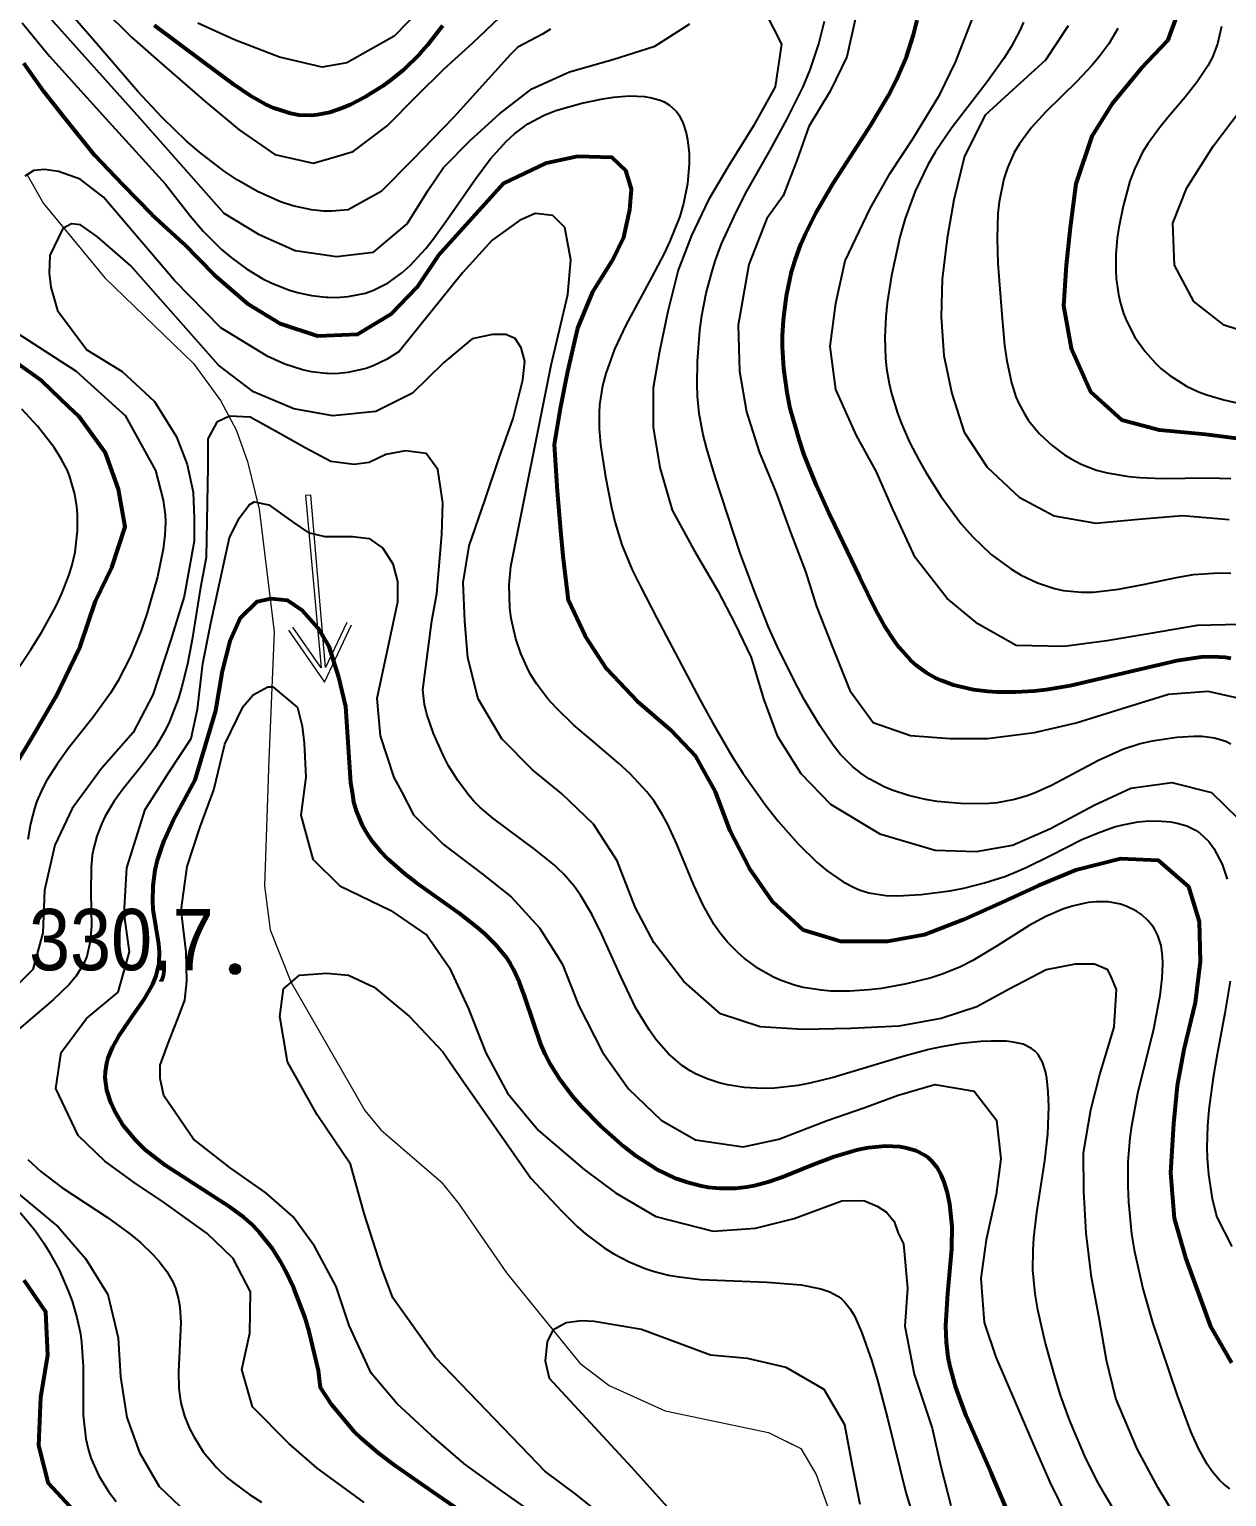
# Model space of a CAD drawing. Header units: metres. Extents: x 545098 to 555652, y 1854398 to 1862642.
# Drawn here: x 552225.2 to 552557.2, y 1858511.4 to 1858918.3 of the extents above; entities that cross this region are included whole.
import ezdxf
from ezdxf.enums import TextEntityAlignment as Align

# ---------------------------------------------------------------- set-up
doc = ezdxf.new("R2010")
doc.units = ezdxf.units.M
doc.header["$LTSCALE"] = 6.8
for name, color, linetype, lineweight in [('1', 7, 'Continuous', 25), ('2', 7, 'Continuous', 53), ('34', 7, 'Continuous', 13), ('35', 7, 'Continuous', 13), ('5', 7, 'Continuous', 13), ('51', 7, 'Continuous', 13)]:
    doc.layers.add(name, color=color, linetype=linetype, lineweight=lineweight)

msp = doc.modelspace()

# ---------------------------------------------------------------- hatches: boundary and pattern name
at = {"layer": '5'}
msp.add_hatch(color=256, dxfattribs=at).paths.add_polyline_path([(552283.72, 1858657.73, 1), (552280.72, 1858657.73, 1)])

# ---------------------------------------------------------------- linework, layer by layer
at = {"layer": '1'}
for points in [[(552226.94, 1858925.87), (552255.82, 1858893.67), (552279.07, 1858867.31), (552288.7, 1858861.51), (552298.93, 1858856.96), (552310.31, 1858855.36), (552320.59, 1858856.52), (552329.94, 1858864.33), (552335.77, 1858873.75), (552340.05, 1858879.98), (552347.5, 1858887.56), (552355.52, 1858894.88), (552364.55, 1858901.8), (552374.94, 1858906.52), (552386.98, 1858909.94), (552398.67, 1858913.63), (552408.32, 1858919.87)], [(552369.67, 1858918.32), (552367.51, 1858916.93), (552360.66, 1858913.37), (552358.6, 1858911.3), (552342.93, 1858893.97), (552331.38, 1858882), (552322.72, 1858873.33), (552313.56, 1858868.27), (552309.06, 1858867.9), (552307.53, 1858867.91), (552306.79, 1858867.92), (552303.41, 1858868.23), (552298.21, 1858869.33), (552294.86, 1858870.44), (552288.41, 1858873.34), (552282.77, 1858876.58), (552279.17, 1858878.98), (552272.32, 1858884.26), (552268.7, 1858887.4), (552262.2, 1858893.67), (552261.8, 1858894.06), (552255.24, 1858901.09), (552242.69, 1858915.71), (552233.27, 1858926.62)], [(552245.29, 1858924.29), (552253.61, 1858916.08), (552262.54, 1858908.15), (552273.97, 1858898.27), (552279.44, 1858893.67), (552283.32, 1858890.4), (552293.29, 1858883.57), (552303.9, 1858881.22), (552307.53, 1858882.26), (552315.01, 1858884.41), (552324.44, 1858891.59), (552332.56, 1858899.79), (552340.22, 1858907.4), (552348.15, 1858914.61), (552359.21, 1858925.11)], [(552333.93, 1858924.22), (552326.3, 1858916.41), (552313.24, 1858908.99), (552306.4, 1858907.83), (552294.56, 1858910.56), (552282.05, 1858915.36), (552271.91, 1858920.02)], [(552429.2, 1858923.05), (552433.74, 1858914.19), (552431.97, 1858902.37), (552426, 1858891.53), (552419.18, 1858880.59), (552413.48, 1858871.07), (552408.79, 1858861.15), (552405.13, 1858851.56), (552402.25, 1858840.03), (552399.96, 1858829), (552398.19, 1858818.9), (552398.13, 1858808.03), (552400.06, 1858796.77), (552403.45, 1858784.94), (552409.42, 1858773.96), (552416.08, 1858762.64), (552420.88, 1858753.34), (552425.35, 1858744.11), (552428.81, 1858732.61), (552432.53, 1858722.43), (552439.09, 1858711.95), (552447.34, 1858703.41), (552461.03, 1858695.2), (552476.42, 1858690.65), (552487.85, 1858690.34), (552497.85, 1858692.11), (552508.34, 1858696.73), (552520.45, 1858703.17), (552530.62, 1858707.86), (552542.02, 1858709.48), (552553.01, 1858706.64), (552560.45, 1858699.5)], [(552560.79, 1858753.26), (552549.05, 1858752.97), (552535.52, 1858750.72), (552524.02, 1858748.72), (552512.09, 1858747.21), (552498.85, 1858747.44), (552488.23, 1858753.44), (552479.73, 1858760.46), (552470.81, 1858771.82), (552464.64, 1858785.25), (552460.02, 1858795.75), (552454.6, 1858805.72), (552448.84, 1858818.44), (552447.26, 1858830.39), (552448.79, 1858842.4), (552451.43, 1858854.12), (552458.35, 1858868.62), (552463.91, 1858878.44), (552470.16, 1858887.91), (552477.67, 1858900.23), (552482.13, 1858909.38), (552487.59, 1858923.48)], [(552223.14, 1858920.14), (552230.77, 1858910.86), (552246.33, 1858893.67), (552262.9, 1858875.37), (552269.78, 1858866.61), (552273.41, 1858862.34), (552278.44, 1858857.3), (552281.13, 1858855), (552285.38, 1858851.85), (552289.88, 1858849.14), (552292.22, 1858847.97), (552297.06, 1858846.04), (552299.56, 1858845.29), (552303.41, 1858844.47), (552307.53, 1858844.04), (552307.94, 1858844), (552310.21, 1858843.97), (552313.58, 1858844.19), (552318.41, 1858845.17), (552320.59, 1858845.94), (552324.67, 1858848), (552328.42, 1858850.69), (552330.76, 1858852.78), (552335.13, 1858857.53), (552337.2, 1858860.13), (552341.18, 1858865.63), (552348.95, 1858876.98), (552353.01, 1858882.34), (552357.37, 1858887.17), (552359.69, 1858889.3), (552363.41, 1858892.07), (552367.93, 1858894.49), (552371.2, 1858895.78), (552378.41, 1858897.84), (552384.21, 1858899.05), (552387.18, 1858899.49), (552391.58, 1858899.83), (552395.75, 1858899.67), (552397.7, 1858899.36), (552400.11, 1858898.66), (552401.21, 1858898.18), (552402.73, 1858897.28), (552404.65, 1858895.5), (552405.37, 1858894.5), (552406.53, 1858892.21), (552407.34, 1858889.6), (552407.71, 1858887.76), (552408.12, 1858883.96), (552408.18, 1858881.07), (552407.73, 1858875.45), (552406.61, 1858870), (552405.55, 1858866.45), (552402.82, 1858859.53), (552401.23, 1858856.14), (552397.75, 1858849.46), (552390.6, 1858836.26), (552387.48, 1858829.62), (552385.02, 1858822.86), (552384.13, 1858819.42), (552383.31, 1858814.16)], [(552558.41, 1858720.04), (552556.96, 1858720.78), (552553.81, 1858721.76), (552550.43, 1858722.19), (552548.1, 1858722.24), (552543.41, 1858721.96), (552536.53, 1858720.92), (552533.23, 1858720.14), (552528.41, 1858718.58), (552521.72, 1858715.57), (552508.6, 1858708.61), (552504.14, 1858706.6), (552501.88, 1858705.75), (552498.41, 1858704.71), (552493.54, 1858703.82), (552490.21, 1858703.55), (552483.41, 1858703.59), (552476.94, 1858704.21), (552473.73, 1858704.74), (552468.99, 1858705.84), (552464.43, 1858707.34), (552462.24, 1858708.26), (552458.08, 1858710.44), (552456.13, 1858711.72), (552453.41, 1858713.88), (552450.07, 1858717.32), (552448.05, 1858719.84), (552444.39, 1858725.24), (552440.08, 1858732.44), (552437.42, 1858737.33), (552432.54, 1858747.3), (552430.29, 1858752.37), (552426.14, 1858762.65), (552422.34, 1858773.09), (552415.4, 1858794.26), (552413.07, 1858801.99), (552412.07, 1858805.88), (552410.94, 1858811.78), (552410.46, 1858816.58), (552410.33, 1858819.8), (552410.43, 1858826.28), (552411.13, 1858834.75), (552411.71, 1858838.95), (552412.9, 1858845.18), (552414.5, 1858851.28), (552415.45, 1858854.26), (552417.14, 1858858.82), (552421.17, 1858867.65), (552424.18, 1858873.4), (552430.6, 1858884.79), (552435.37, 1858893.45), (552439.74, 1858902.4), (552441.68, 1858907.04), (552444.16, 1858914.26), (552445.69, 1858920.6)], [(552454.18, 1858921.01), (552451.9, 1858910.73), (552447.28, 1858901.13), (552441.39, 1858891.38), (552438.04, 1858881.94), (552434.19, 1858872.12), (552429.72, 1858865.85), (552424.74, 1858853.09), (552421.76, 1858836.28), (552422.14, 1858823.54), (552424.07, 1858812.28), (552427.59, 1858801.11), (552432.32, 1858789.76), (552436.39, 1858778.55), (552440.38, 1858767.97), (552443.51, 1858758.26), (552447.91, 1858746.98), (552452.71, 1858735), (552459.18, 1858726.12), (552469.52, 1858722.45), (552480.58, 1858721.66), (552490.9, 1858721.64), (552503.91, 1858723.35), (552515.51, 1858725.96), (552528.23, 1858730), (552541.07, 1858733.95)], [(552513.23, 1858919.24), (552506.99, 1858909.77), (552497.8, 1858901.44), (552490.28, 1858894.49), (552484.47, 1858883.14), (552481.56, 1858871.06), (552479.75, 1858860.42), (552478.35, 1858849.07), (552478.03, 1858838.6), (552478.82, 1858827.85), (552480.97, 1858817.37), (552484.44, 1858806.62), (552490.8, 1858796.87), (552499.66, 1858788.61), (552509.34, 1858783.36), (552520.97, 1858781.35), (552532.76, 1858782.48), (552545, 1858783.45), (552557.93, 1858782.35)], [(552500.87, 1858920.26), (552499.86, 1858917.96), (552497.47, 1858913.48), (552495.4, 1858910.19), (552490.77, 1858903.74)], [(552527.04, 1858918.51), (552524.5, 1858914.26), (552521.78, 1858910.6), (552519.82, 1858908.29), (552515.63, 1858903.87), (552507.06, 1858895.41), (552503.13, 1858891.1), (552499.74, 1858886.57), (552498.32, 1858884.17), (552496.4, 1858879.87), (552495.43, 1858876.86), (552494.15, 1858870.51), (552493.8, 1858867.21), (552493.55, 1858860.4), (552493.75, 1858853.41), (552494.85, 1858839.26), (552495.65, 1858830.6), (552496.21, 1858826.4), (552497.51, 1858820.31), (552498.79, 1858816.44), (552499.59, 1858814.57), (552501.02, 1858811.86), (552502.29, 1858809.88), (552505.28, 1858806.17), (552508.79, 1858802.86), (552512.25, 1858800.3), (552514.07, 1858799.19), (552516.88, 1858797.73), (552521.15, 1858796.08), (552524.08, 1858795.28), (552530.07, 1858794.27), (552533.14, 1858794), (552539.37, 1858793.79), (552552.05, 1858793.91), (552558.41, 1858793.79)], [(552555.76, 1858919.13), (552554.71, 1858914.26), (552553.27, 1858910.57), (552552.04, 1858908.22), (552549.08, 1858903.75), (552545.68, 1858899.47), (552540.88, 1858893.84), (552538.55, 1858890.99), (552535.33, 1858886.57), (552533.92, 1858884.26), (552531.62, 1858879.49), (552530.4, 1858876.17), (552528.49, 1858869.26), (552527.32, 1858863.35), (552526.89, 1858860.37), (552526.5, 1858855.88), (552526.46, 1858851.41), (552526.59, 1858849.2), (552527.19, 1858844.82), (552527.68, 1858842.66), (552528.65, 1858839.49), (552529.55, 1858837.25), (552531.8, 1858832.95), (552534.6, 1858828.96), (552537.46, 1858825.75), (552539, 1858824.29), (552541.44, 1858822.29), (552546.1, 1858819.34), (552549.4, 1858817.79), (552551.68, 1858816.92), (552556.4, 1858815.53), (552560.07, 1858814.75)], [(552490.77, 1858903.74), (552480.88, 1858890.89), (552476.38, 1858884.26), (552474.34, 1858880.71), (552470.86, 1858873.39), (552468.09, 1858865.82), (552466.58, 1858860.65), (552464.25, 1858850.09), (552463.07, 1858842.43), (552462.68, 1858838.59), (552462.4, 1858832.83), (552462.6, 1858827.1), (552462.9, 1858824.26), (552463.61, 1858820.07), (552464.26, 1858817.3), (552465.93, 1858811.85), (552466.94, 1858809.16), (552469.25, 1858803.87), (552471.91, 1858798.71), (552473.84, 1858795.35), (552477.99, 1858788.84), (552483.63, 1858781.2), (552486.73, 1858777.64), (552491.88, 1858772.72), (552497.32, 1858768.7), (552500.23, 1858766.96), (552504.78, 1858764.79), (552509.49, 1858763.24), (552511.88, 1858762.72), (552516.93, 1858762.22), (552520.33, 1858762.27), (552527.18, 1858763.04), (552534.09, 1858764.38), (552543.35, 1858766.33), (552547.99, 1858767.09), (552554.94, 1858767.64), (552558.41, 1858767.54)], [(552568.19, 1858832.52), (552556.56, 1858836.24), (552548.11, 1858842.83), (552542.79, 1858852.92), (552542.32, 1858864.58), (552546.16, 1858874.4), (552553.44, 1858885.94), (552560.94, 1858895.78)], [(552278.23, 1858835.54), (552265.41, 1858848.64), (552245.75, 1858871.76), (552239.23, 1858876.75), (552233.23, 1858878.93), (552229.41, 1858879.48), (552226.41, 1858879.2), (552223.96, 1858877.57)], [(552239.4, 1858864.1), (552236.82, 1858864.36), (552234.5, 1858863.07), (552230.88, 1858855.58), (552230.63, 1858850.67), (552231.14, 1858846.8), (552232.95, 1858840.34), (552241.07, 1858829.42), (552250.94, 1858823.44), (552259.92, 1858815.09), (552260.79, 1858813.67), (552265.94, 1858805.29), (552268.94, 1858797.65), (552270.57, 1858790.01), (552270.85, 1858782.64), (552270.85, 1858776.36), (552268.08, 1858761.07), (552264.41, 1858749.01), (552259.41, 1858733.78), (552253.92, 1858723.32), (552245.16, 1858713.32), (552237.07, 1858702.23), (552232.2, 1858692.06), (552229.33, 1858679.56), (552228.95, 1858667.8), (552226.13, 1858657.57), (552218.56, 1858650.08)], [(552553.19, 1858518.4), (552551.82, 1858520.38), (552549.38, 1858524.74), (552547.26, 1858529.5), (552543.63, 1858539.47), (552536.76, 1858559.72), (552533.94, 1858569.46), (552531.74, 1858579.26), (552530.93, 1858584.26), (552530.05, 1858593.07), (552529.86, 1858597.54), (552529.94, 1858604.27), (552530.45, 1858610.95), (552530.88, 1858614.26), (552532.63, 1858623.3), (552537.04, 1858641.19), (552538.77, 1858650.4), (552539.31, 1858655.15), (552539.5, 1858659.26), (552539.43, 1858661.29), (552539.02, 1858664.26), (552538.16, 1858667.05), (552537.52, 1858668.36), (552536.9, 1858669.36), (552535.39, 1858671.2), (552533.58, 1858672.81), (552532.24, 1858673.74), (552529.34, 1858675.19), (552527.74, 1858675.72), (552524.42, 1858676.32), (552521.04, 1858676.38), (552518.78, 1858676.15), (552514.34, 1858675.19), (552511.83, 1858674.37), (552507.03, 1858672.29), (552502.44, 1858669.77), (552493.57, 1858664.13), (552486.87, 1858660.08), (552483.41, 1858658.33), (552478.59, 1858656.39), (552475.26, 1858655.33), (552468.41, 1858653.62), (552461.48, 1858652.37), (552457.97, 1858651.93), (552452.71, 1858651.56), (552447.48, 1858651.62), (552444.89, 1858651.83), (552439.81, 1858652.65), (552437.33, 1858653.29), (552433.69, 1858654.54), (552431.51, 1858655.51), (552427.33, 1858657.85), (552423.44, 1858660.7), (552421.82, 1858662.11), (552418.81, 1858665.16), (552416.78, 1858667.63), (552415.02, 1858670.13), (552412, 1858675.41), (552409.42, 1858680.98), (552404.75, 1858692.34), (552402.22, 1858697.84), (552400.8, 1858700.49), (552398.42, 1858704.26), (552396.4, 1858706.91), (552391.81, 1858711.84), (552388.47, 1858714.92), (552381.45, 1858720.88), (552376.19, 1858725.38), (552371.23, 1858730.13), (552368.95, 1858732.66), (552365.87, 1858736.72), (552364.19, 1858739.43), (552363.19, 1858741.31), (552361.44, 1858745.22), (552360.07, 1858749.29), (552358.82, 1858754.92), (552358.45, 1858757.78), (552358.26, 1858764.26), (552358.73, 1858769.37), (552369.85, 1858825.18), (552374.48, 1858844.82), (552375.3, 1858854.37), (552373.67, 1858863.38), (552370.39, 1858866.65), (552365.49, 1858867.2), (552361.12, 1858865.29), (552353.49, 1858859.83), (552345.31, 1858850.82), (552327.72, 1858828.99), (552324.26, 1858826.76), (552320.51, 1858824.96), (552318.56, 1858824.26), (552313.51, 1858823.11), (552310.1, 1858822.82), (552307.84, 1858822.83), (552307.53, 1858822.86), (552303.41, 1858823.31), (552300.91, 1858823.86), (552296.06, 1858825.45), (552291.33, 1858827.55), (552278.23, 1858835.54)], [(552544.9, 1858502.85), (552538.18, 1858513.85), (552532.44, 1858524.64), (552526.53, 1858538.63), (552523.93, 1858549.28), (552521.91, 1858560.42), (552519.7, 1858572.29), (552518.3, 1858584.48), (552517.62, 1858596.11), (552517.5, 1858606.73), (552519.57, 1858618.7), (552522.02, 1858628.46), (552525.99, 1858641.63), (552526.64, 1858652.02), (552525.29, 1858655.41), (552524.24, 1858657.53), (552520.54, 1858659.11), (552515.25, 1858659.11), (552507.16, 1858657.47), (552496.86, 1858652.12), (552487.9, 1858647.25), (552478.09, 1858644), (552466.31, 1858641.91), (552452.96, 1858641.23), (552439.77, 1858641), (552427.86, 1858641.69), (552416.89, 1858645.28), (552406.65, 1858654.23), (552398.32, 1858665.13), (552393.14, 1858674.91), (552388.23, 1858687.74), (552381.61, 1858697.89), (552372.72, 1858706.36), (552364.7, 1858713), (552356.24, 1858721.52), (552349.6, 1858732.64), (552346.81, 1858744), (552345.98, 1858754.22), (552345.52, 1858764.91), (552347.17, 1858775.11), (552351.61, 1858787.9), (552355.45, 1858799.45), (552359.37, 1858810.35), (552362.03, 1858821.1), (552362.59, 1858826.25), (552361.53, 1858829.95), (552359.94, 1858832.6), (552357.3, 1858833.66), (552353.6, 1858833.66), (552347.95, 1858832.48), (552340.15, 1858825.93), (552331.42, 1858817.44), (552321.3, 1858812.33), (552309.3, 1858811.17), (552298.54, 1858813.07), (552287.31, 1858817.81), (552277.59, 1858825.21), (552253.34, 1858852.74), (552244.05, 1858860.74), (552239.4, 1858864.1)], [(552211.42, 1858840.73), (552238.14, 1858823.54), (552249.1, 1858813.67), (552251.77, 1858811.26), (552260.15, 1858796), (552262.25, 1858787.73), (552262.82, 1858783.67), (552262.91, 1858781.79), (552262.76, 1858778), (552262.28, 1858774.18), (552260.67, 1858766.52), (552257.87, 1858756.46), (552256.2, 1858751.56), (552253.26, 1858744.42), (552249.71, 1858737.57), (552247.66, 1858734.26), (552242.84, 1858727.6), (552236.05, 1858718.95), (552232.86, 1858714.58), (552230.04, 1858710.1), (552228.82, 1858707.8), (552227.28, 1858704.26), (552226.59, 1858702.21), (552225.53, 1858698), (552224.79, 1858693.66)], [(552219.34, 1858736.89), (552225.56, 1858746.3), (552228.51, 1858751.02), (552232.49, 1858758.22), (552234.21, 1858761.88), (552236.13, 1858766.86), (552236.91, 1858769.4), (552237.83, 1858773.28), (552238.56, 1858779.26), (552238.55, 1858783.76), (552238.36, 1858786.02), (552237.82, 1858789.38), (552236.41, 1858794.26), (552235.71, 1858795.97), (552234.03, 1858799.25), (552232.04, 1858802.38), (552227.42, 1858808.26), (552223.05, 1858812.97)], [(552383.31, 1858814.16), (552383.18, 1858812), (552383.21, 1858807.61), (552383.58, 1858803.17), (552384.91, 1858794.26), (552386.58, 1858785.7), (552387.59, 1858781.5), (552389.49, 1858775.34), (552392.34, 1858768.44), (552394.54, 1858763.95), (552399.23, 1858755.07), (552411.1, 1858732.45), (552414.6, 1858726.07), (552420.12, 1858716.67), (552423.06, 1858712.07), (552429.4, 1858703.09), (552432.84, 1858698.74), (552438.41, 1858692.41), (552443.65, 1858687.27), (552446.43, 1858684.93), (552450.84, 1858681.9), (552453.95, 1858680.3), (552455.55, 1858679.64), (552458.02, 1858678.86), (552462.72, 1858678.1), (552465.96, 1858677.98), (552472.5, 1858678.35), (552480.42, 1858679.41), (552484.31, 1858680.16), (552490.05, 1858681.59), (552495.66, 1858683.42), (552498.41, 1858684.5), (552501.76, 1858685.98), (552508.35, 1858689.24), (552517.1, 1858693.62), (552521.55, 1858695.54), (552526.09, 1858697.12), (552528.41, 1858697.74), (552532.58, 1858698.5), (552534.7, 1858698.72), (552537.96, 1858698.8), (552541.68, 1858698.51), (552543.51, 1858698.18), (552546.15, 1858697.42), (552548.59, 1858696.27), (552549.7, 1858695.54), (552552.27, 1858693.1), (552553.7, 1858691.14), (552555.93, 1858686.77), (552557.34, 1858682.66)], [(552526.33, 1858507.17), (552523.4, 1858511.98), (552521.56, 1858515.26), (552518.17, 1858521.98), (552513.73, 1858532.42), (552511.17, 1858539.58), (552509.62, 1858544.43), (552506.88, 1858554.26), (552504.86, 1858563.2), (552504.12, 1858567.68), (552503.5, 1858574.34), (552503.52, 1858579.66), (552503.75, 1858583.19), (552504.59, 1858590.23), (552506.8, 1858604.53), (552507.63, 1858611.94), (552507.9, 1858619.62), (552507.74, 1858623.59), (552507.33, 1858627.45), (552506.97, 1858629.3), (552506.15, 1858631.87), (552504.92, 1858634.05), (552504.11, 1858634.95), (552503.13, 1858635.73), (552500.76, 1858636.86), (552498.01, 1858637.49), (552496.03, 1858637.7), (552491.92, 1858637.77), (552489.08, 1858637.64), (552483.54, 1858637.08), (552478.16, 1858636.16), (552474.66, 1858635.4), (552467.81, 1858633.59), (552448.09, 1858627.62), (552441.61, 1858626.04), (552438.36, 1858625.43), (552431.79, 1858624.68), (552428.47, 1858624.59), (552423.41, 1858624.87), (552418.79, 1858625.6), (552416.49, 1858626.16), (552413.13, 1858627.25), (552409.93, 1858628.67), (552408.41, 1858629.51), (552406.29, 1858630.9), (552402.44, 1858634.2), (552399.05, 1858638.07), (552397.02, 1858640.89), (552393.41, 1858646.92), (552389.17, 1858655.66), (552383.96, 1858667.34), (552381.16, 1858672.93), (552378, 1858678.19), (552376.23, 1858680.66), (552373.28, 1858684.13), (552371.72, 1858685.65), (552370.79, 1858686.55), (552365.29, 1858690.99), (552353.71, 1858699.53), (552350.14, 1858702.64), (552348.47, 1858704.31), (552346.87, 1858706.11), (552346.4, 1858706.73), (552343.96, 1858709.97), (552341.42, 1858714.12), (552339.9, 1858717.02), (552337.23, 1858723.07), (552335.38, 1858728.41), (552334.73, 1858731.11), (552334.31, 1858735.16), (552336.83, 1858754.26), (552338.2, 1858761.9), (552339.56, 1858778.27), (552339.83, 1858787.01), (552338.47, 1858796.28), (552335.2, 1858800.65), (552329.47, 1858801.47), (552324.02, 1858800.37), (552319.38, 1858798.19), (552315.29, 1858797.65), (552308.75, 1858798.46), (552301.66, 1858802.28), (552294.3, 1858806.38), (552286.39, 1858810.74), (552280.66, 1858811.02), (552277.12, 1858809.38), (552274.66, 1858804.74), (552274.66, 1858797.1), (552274.25, 1858771.84), (552272.67, 1858763.51), (552270.29, 1858749.09), (552268.99, 1858742.25), (552267.39, 1858735.69), (552266.42, 1858732.52), (552264.07, 1858726.41)], [(552270.03, 1858721.65), (552271.76, 1858729.8), (552273.27, 1858742.47), (552275.46, 1858753.61), (552280.68, 1858777.43), (552283.41, 1858782.89), (552286.13, 1858786.43), (552287.5, 1858787.25), (552291.59, 1858786.43), (552298.4, 1858781.52), (552302.49, 1858778.79), (552307.13, 1858777.7), (552314.76, 1858777.7), (552319.4, 1858777.16), (552323.22, 1858774.43), (552325.94, 1858770.06), (552327.31, 1858765.15), (552327.31, 1858759.42), (552321.54, 1858732.73), (552322.49, 1858722.42), (552326.28, 1858710.85), (552328.45, 1858706.73), (552331.75, 1858700.45), (552340.07, 1858692.24), (552350.75, 1858684.09), (552358.83, 1858677.78), (552366.66, 1858669.18), (552371.72, 1858661.15), (552373.07, 1858659.01), (552377.47, 1858647.73), (552384.13, 1858634.69), (552391.29, 1858624.5), (552400.42, 1858615.84), (552409.91, 1858610.35), (552423.15, 1858608.43), (552432.99, 1858610.51), (552446.43, 1858615.71), (552456.64, 1858619.22), (552466.09, 1858622.75), (552476.25, 1858625.72), (552487.23, 1858623.85), (552493.38, 1858615.8), (552494.59, 1858605.09), (552493.34, 1858595.16), (552490.48, 1858582.66), (552489, 1858571.95), (552489.97, 1858559.71), (552493.2, 1858550.11), (552498.62, 1858537.45), (552503.42, 1858526.44), (552508.21, 1858515.42), (552513.38, 1858504.88)], [(552267.3, 1858674.03), (552268.92, 1858686.16), (552272.52, 1858697.13), (552276.3, 1858707.38), (552279.36, 1858720.11), (552284.5, 1858730.5), (552287.22, 1858733.77), (552291.31, 1858735.96), (552292.68, 1858735.96), (552299.49, 1858730.23), (552300.86, 1858725.04), (552301.4, 1858720.4), (552301.87, 1858710.96), (552300.49, 1858700.36), (552303.81, 1858688.2), (552311.28, 1858680.84), (552325.45, 1858673.99), (552335.42, 1858667.16), (552341.7, 1858658.05), (552346.97, 1858646.66), (552351.81, 1858634.47), (552357.81, 1858623.28), (552366.39, 1858612.94), (552379, 1858602.14), (552387.75, 1858595.69), (552398.87, 1858589.11), (552414.85, 1858585.06), (552426.57, 1858585.86), (552437.31, 1858588.58), (552450.46, 1858593.42), (552456.56, 1858593.51), (552460.26, 1858591.93), (552462.9, 1858590.34), (552465.02, 1858587.69), (552466.08, 1858584.52), (552467.61, 1858581.56), (552468.7, 1858569.23), (552467.96, 1858558.72), (552470.57, 1858545.39), (552475.53, 1858530.42), (552477.86, 1858520.17), (552480.75, 1858508.92)], [(552541.07, 1858733.95), (552552.04, 1858734.76), (552563.1, 1858732.25)], [(552264.07, 1858726.41), (552262.65, 1858723.49), (552260.13, 1858719.26), (552256.43, 1858714.29), (552251.15, 1858707.7), (552248.68, 1858704.26), (552246.23, 1858700.09), (552245.19, 1858697.92), (552243.89, 1858694.54), (552242.95, 1858691.05), (552242.62, 1858689.26), (552242.27, 1858685.86), (552242.24, 1858678.92), (552242.41, 1858669.74), (552242.05, 1858665.35), (552241.08, 1858661.21), (552240.29, 1858659.26), (552238.07, 1858655.67), (552236.19, 1858653.42), (552231.76, 1858649.19), (552222.21, 1858641.01)], [(552318.04, 1858509.84), (552304.95, 1858519.3), (552297.12, 1858526.18), (552287.06, 1858536.33), (552284.06, 1858546.71), (552286.36, 1858556.77), (552286.46, 1858568.17), (552281.67, 1858577.47), (552274.47, 1858584.43), (552262.68, 1858592.86), (552254.25, 1858598.49), (552246.1, 1858604.47), (552238.67, 1858611.61), (552232.55, 1858624.62), (552234.01, 1858634.58), (552241.01, 1858644.03), (552249.78, 1858651.35), (552252.93, 1858662.48), (552251.5, 1858673.16), (552252.2, 1858685.82), (552257.31, 1858701.92), (552263.97, 1858712.42), (552270.03, 1858721.65)], [(552366.01, 1858506.08), (552356.36, 1858512.84), (552345.71, 1858520.6), (552345.5, 1858520.75), (552336.72, 1858528.37), (552327.14, 1858537.18), (552319.97, 1858545.65), (552313.83, 1858558.86), (552310.24, 1858569.71), (552304.24, 1858580.9), (552298.3, 1858588.98), (552290.71, 1858595.67), (552280.83, 1858602.62), (552270.72, 1858610.51), (552265.68, 1858617.85), (552262.51, 1858622.61), (552261.45, 1858627.37), (552261.45, 1858631.07), (552263.57, 1858636.89), (552266.21, 1858643.77), (552268.33, 1858649.06), (552268.85, 1858654.35), (552268.62, 1858662.48), (552267.3, 1858674.03)], [(552381.09, 1858508.61), (552376.83, 1858512.01), (552368.16, 1858518.5), (552366.14, 1858520.6), (552337.68, 1858550.14), (552325.96, 1858566.53), (552322.79, 1858574.99), (552318.04, 1858589.98), (552314.23, 1858603.62), (552304.96, 1858617.26), (552299.7, 1858626.73), (552296.78, 1858632), (552294.59, 1858644.55), (552295.69, 1858652.19), (552300.05, 1858656.01), (552307.68, 1858656.56), (552313.68, 1858656.01), (552320.77, 1858652.74), (552330.59, 1858644.55), (552339.86, 1858634.73), (552345.43, 1858626.73), (552364.27, 1858599.69), (552372.71, 1858590.66), (552377.11, 1858586.31), (552379.44, 1858584.26), (552384.59, 1858580.43), (552387.31, 1858578.74), (552391.54, 1858576.52), (552395.91, 1858574.71), (552398.13, 1858573.97), (552402.47, 1858572.86), (552405.41, 1858572.33), (552411.34, 1858571.65), (552429.75, 1858570.92), (552439.26, 1858570.11), (552444.66, 1858569.07), (552447.16, 1858568.21), (552449.41, 1858567.01), (552450.42, 1858566.26), (552451.27, 1858565.47), (552452.75, 1858563.63), (552453.99, 1858561.52), (552456.02, 1858556.87), (552458.78, 1858549), (552460.38, 1858543.73), (552463.17, 1858533.22), (552468.29, 1858512.54), (552471.3, 1858502.53)], [(552558.16, 1858654.34), (552556.75, 1858645.47), (552554.54, 1858633.61), (552553.5, 1858627.66), (552552.28, 1858618.73), (552551.91, 1858614.26), (552551.73, 1858608.25), (552551.81, 1858605.25), (552552.14, 1858600.75), (552553.19, 1858594.03), (552554.52, 1858588.96), (552558.62, 1858580.83)], [(552224.73, 1858604.88), (552228.31, 1858601.6), (552234.18, 1858597.14), (552246.81, 1858588.79), (552253.03, 1858584.31), (552256.01, 1858581.85), (552259.55, 1858578.48), (552261.17, 1858576.67), (552263.31, 1858573.83), (552265.02, 1858570.82), (552265.69, 1858569.26), (552266.56, 1858566.19), (552266.91, 1858564.08), (552267.16, 1858559.72), (552266.51, 1858546.06), (552266.63, 1858541.51), (552266.88, 1858539.26), (552267.22, 1858537.4), (552268.22, 1858533.78), (552269.62, 1858530.29), (552270.75, 1858528.06), (552273.41, 1858523.88), (552277.18, 1858519.43), (552277.48, 1858519.14), (552279.98, 1858516.77), (552281.97, 1858515.11), (552286.18, 1858512.04), (552289.51, 1858509.91)], [(552222.06, 1858595.49), (552233.2, 1858586.22), (552240.72, 1858577.48), (552246.89, 1858567.49), (552249.77, 1858555.49), (552250.46, 1858544.61), (552252.18, 1858533.32), (552255.73, 1858523.66), (552261.19, 1858514.23), (552268.86, 1858506.9)], [(552222.6, 1858590.17), (552226.74, 1858585.25), (552229.19, 1858581.72), (552230.7, 1858579.29), (552233.43, 1858574.27), (552235.98, 1858568.53), (552237.06, 1858565.59), (552238.38, 1858561.12), (552239.33, 1858556.57), (552239.65, 1858554.26), (552240.05, 1858547.54), (552240.14, 1858534.03), (552240.83, 1858527.46), (552241.55, 1858524.26), (552242.32, 1858521.86), (552244.4, 1858517.23), (552247.12, 1858512.83), (552249.24, 1858510.06)], [(552455.56, 1858509.26), (552453.33, 1858520.38), (552451.34, 1858531.31), (552445.62, 1858541.14), (552435.09, 1858547.25), (552424.36, 1858549.69), (552414.03, 1858550.68), (552394.94, 1858557.78), (552381.85, 1858559.96), (552378.3, 1858560.18), (552374.07, 1858559.65), (552370.37, 1858557.54), (552368.79, 1858554.36), (552368.26, 1858549.07), (552369.31, 1858544.31), (552392.21, 1858519.58), (552415.46, 1858493.68)], [(552558.08, 1858513.56), (552556.31, 1858514.97), (552555.21, 1858516.03), (552553.19, 1858518.4)]]:
    msp.add_lwpolyline(points, dxfattribs=at)
at = {"layer": '2'}
for points in [[(552545.16, 1858927.04), (552540.82, 1858915.12), (552533.49, 1858907.44), (552525.37, 1858897.52), (552519.79, 1858888.67), (552515.4, 1858875.45), (552513.78, 1858863.32), (552512.7, 1858852.87), (552511.94, 1858841.6), (552514.13, 1858829.94), (552519.51, 1858817.71), (552528.08, 1858810.06), (552538.52, 1858807.26), (552551.35, 1858806.05), (552563.69, 1858804.45)], [(552314.11, 1858897.37), (552311.88, 1858896.42), (552308.5, 1858895.28), (552305.1, 1858894.57), (552303.41, 1858894.41), (552299.88, 1858894.54), (552297.56, 1858894.95), (552292.99, 1858896.44), (552290.74, 1858897.46), (552286.29, 1858899.96), (552281.93, 1858902.89), (552273.41, 1858909.27), (552259.85, 1858919.39)], [(552339.77, 1858919.28), (552335.59, 1858913.95), (552333.41, 1858911.45), (552328.82, 1858906.95), (552325.55, 1858904.28), (552323.26, 1858902.62), (552318.41, 1858899.59), (552314.11, 1858897.37)], [(552558.41, 1858743.8), (552556.77, 1858744.09), (552553.46, 1858744.32), (552550.12, 1858744.18), (552543.41, 1858743.16), (552513.83, 1858736.26), (552507.18, 1858735.17), (552503.8, 1858734.79), (552498.64, 1858734.48), (552493.47, 1858734.52), (552490.88, 1858734.7), (552487.04, 1858735.18), (552481.48, 1858736.45), (552478, 1858737.72), (552476.34, 1858738.49), (552473.99, 1858739.83), (552471.22, 1858741.87), (552469.51, 1858743.42), (552466.41, 1858746.9), (552464.99, 1858748.81), (552462.37, 1858752.9), (552459.96, 1858757.25), (552455.5, 1858766.34), (552447.25, 1858783.42), (552443.46, 1858791.85), (552440.09, 1858800.3), (552438.62, 1858804.55), (552436.21, 1858813.18), (552435.31, 1858817.56), (552434.39, 1858824.26), (552434.06, 1858830.21), (552434.06, 1858833.21), (552434.28, 1858837.72), (552435.11, 1858844.45), (552436.57, 1858851.04), (552437.53, 1858854.26), (552439.17, 1858858.72), (552440.42, 1858861.62), (552443.25, 1858867.29), (552448.09, 1858875.54), (552458.53, 1858891.7), (552463.4, 1858899.93), (552465.58, 1858904.16), (552468.41, 1858910.7), (552470.38, 1858916.74), (552471.4, 1858920.86)], [(552558.62, 1858548.56), (552552.8, 1858558.61), (552545.9, 1858577.67), (552542.73, 1858588.56), (552541.71, 1858601.22), (552542.61, 1858614.87), (552543.57, 1858625.41), (552545.45, 1858635.43), (552548.57, 1858648.49), (552549.97, 1858659.84), (552549.69, 1858670.77), (552546.77, 1858680.51), (552538.35, 1858687.85), (552527.76, 1858688.27), (552515.36, 1858685.13), (552504.93, 1858680.84), (552495.07, 1858676.29), (552484.17, 1858671.4), (552473.41, 1858667.18), (552463.2, 1858665.38), (552450.2, 1858665.39), (552439.82, 1858668.52), (552431.31, 1858676.5), (552424.94, 1858685.49), (552419.56, 1858696.01), (552415.43, 1858706.89), (552410.03, 1858716.65), (552403.11, 1858723.97), (552393.85, 1858731.96), (552385.34, 1858740.91), (552379.36, 1858750.16), (552374.72, 1858759.91), (552373.21, 1858772.19), (552372.56, 1858779.2), (552371.63, 1858790.26), (552370.79, 1858803.16), (552372.46, 1858813.15), (552374.53, 1858823.4), (552377.24, 1858835.44), (552381.48, 1858845.53), (552387.03, 1858854.37), (552390.03, 1858860.65), (552391.66, 1858868.29), (552392.21, 1858874.02), (552390.57, 1858879.2), (552386.76, 1858882.75), (552377.21, 1858883.02), (552368.21, 1858881.11), (552356.76, 1858875.65), (552338.46, 1858855.39), (552332.65, 1858846.72), (552325.51, 1858839.28), (552316.2, 1858833.73), (552307.53, 1858833.33), (552305.08, 1858833.22), (552294.77, 1858836.68), (552285.94, 1858842.04), (552276.56, 1858850.13), (552267.95, 1858858.95), (552259.12, 1858867), (552251.13, 1858875.15), (552243.23, 1858883.42), (552235.37, 1858893.2), (552235, 1858893.67), (552229.14, 1858901.04), (552223.68, 1858908.95)], [(552236.12, 1858813.67), (552228.71, 1858820.7), (552219.04, 1858827.67), (552209.8, 1858832.02), (552197.53, 1858837.13)], [(552221.03, 1858713.79), (552226.21, 1858722.38), (552232.42, 1858733.03), (552239.27, 1858747.2), (552243.52, 1858759.76), (552248.08, 1858769.03), (552251.74, 1858780.33), (552249.92, 1858790.75), (552246.31, 1858800.84), (552238.93, 1858811), (552236.12, 1858813.67)], [(552344.61, 1858507.48), (552336.98, 1858512.74), (552326.86, 1858519.79), (552321.99, 1858523.51), (552317.35, 1858527.46), (552315.14, 1858529.54), (552309.04, 1858536.9), (552305.87, 1858541.66), (552305.34, 1858546.43), (552302.77, 1858557.22), (552301.56, 1858561.29), (552298.51, 1858569.26), (552296.16, 1858574.19), (552294.84, 1858576.58), (552292.68, 1858580.04), (552288.94, 1858584.79), (552286.47, 1858587.26), (552284.72, 1858588.79), (552281, 1858591.64), (552262.93, 1858603.2), (552257.31, 1858607.59), (552254.75, 1858610.07), (552251.3, 1858614.26), (552248.78, 1858618.46), (552247.77, 1858620.69), (552246.69, 1858624.12), (552246.23, 1858627.56), (552246.26, 1858629.26), (552246.63, 1858631.6), (552247.07, 1858633.14), (552248.32, 1858636.14), (552249.97, 1858639.08), (552253.91, 1858644.85), (552256.9, 1858649.17), (552259.41, 1858653.56), (552260.34, 1858655.8), (552261.18, 1858659.26), (552261.27, 1858662.48), (552261.07, 1858664.67), (552260.32, 1858669.15), (552259.53, 1858674.26), (552259.37, 1858676.45), (552259.47, 1858680.81), (552260.07, 1858685.11), (552260.72, 1858687.93), (552261.72, 1858690.94), (552262.53, 1858693.37), (552265.19, 1858699.08), (552269.31, 1858706.73), (552271.18, 1858710.21), (552276.86, 1858729.41), (552278.77, 1858740.32), (552280.95, 1858749.05), (552283.68, 1858755.06), (552288.31, 1858759.69), (552292.13, 1858760.51), (552296.77, 1858759.97), (552300.86, 1858757.24), (552305.22, 1858752.33), (552308.22, 1858747.14), (552310.95, 1858738.68), (552312.86, 1858730.5), (552314.24, 1858709.4), (552314.67, 1858706.73), (552315.09, 1858704.1), (552315.78, 1858701.63), (552317.5, 1858697.52), (552318.97, 1858694.99), (552320.08, 1858693.39), (552322.56, 1858690.37), (552324.62, 1858688.24), (552329.17, 1858684.25), (552332.42, 1858681.75), (552344.28, 1858673.32), (552349.12, 1858669.56), (552351.39, 1858667.59), (552354.53, 1858664.45), (552357.27, 1858661.07), (552358.47, 1858659.26)], [(552498.78, 1858501.93), (552492, 1858517.85), (552484.99, 1858533.85), (552482.04, 1858541.94), (552480.57, 1858547.38), (552480.03, 1858550.12), (552479.5, 1858554.26), (552479.34, 1858558.75), (552479.87, 1858567.84), (552480.97, 1858580.13), (552481.05, 1858586.31), (552480.43, 1858592.52), (552479.78, 1858595.62), (552478.76, 1858598.9), (552478.1, 1858600.47), (552476.9, 1858602.66), (552475.4, 1858604.56), (552474.53, 1858605.37), (552473.46, 1858606.14), (552471.07, 1858607.33), (552468.41, 1858608.09), (552466.54, 1858608.39), (552462.73, 1858608.57), (552457.78, 1858608.14), (552454.58, 1858607.51), (552448.36, 1858605.65), (552442.3, 1858603.31), (552434.31, 1858600.1), (552430.3, 1858598.72), (552426.22, 1858597.64), (552424.16, 1858597.24), (552421.02, 1858596.87), (552416.55, 1858596.86), (552413.55, 1858597.17), (552411.56, 1858597.51), (552407.66, 1858598.5), (552404.64, 1858599.57), (552398.9, 1858602.35), (552393.5, 1858605.84), (552390.08, 1858608.48), (552383.58, 1858614.26), (552378.28, 1858619.65), (552375.81, 1858622.47), (552372.43, 1858626.9), (552369.5, 1858631.61), (552368.25, 1858634.09), (552367.06, 1858636.85), (552365.04, 1858642.58), (552362.53, 1858650.28), (552361.12, 1858654.01), (552359.44, 1858657.57), (552358.47, 1858659.26)], [(552238.77, 1858506.09), (552230.46, 1858515.07), (552227.77, 1858525.59), (552228.39, 1858538.88), (552230.27, 1858550.61), (552229.75, 1858562.69), (552223.74, 1858571.41)]]:
    msp.add_lwpolyline(points, dxfattribs=at)
at = {"layer": '34'}
msp.add_lwpolyline([(552224.59, 1858877.95), (552229.06, 1858870.04), (552246.09, 1858849.4), (552270.68, 1858825.62), (552278.22, 1858815.36), (552282.49, 1858807.25), (552285.69, 1858798.44), (552288.86, 1858785.27), (552293.05, 1858751.28), (552291.54, 1858715.85), (552290.41, 1858680.78), (552291.99, 1858668.58), (552297.66, 1858654.19), (552318.2, 1858618.54), (552322.66, 1858613.1), (552339.36, 1858598.75), (552344.29, 1858592.64), (552357.53, 1858573.45), (552377.87, 1858548.42), (552385.97, 1858542.27), (552401.53, 1858535.18), (552430.17, 1858529.16), (552439.15, 1858524.76), (552443.34, 1858517.57), (552447.33, 1858506.46)], dxfattribs=at)
at = {"layer": '35'}
for p, q in [((552306.09, 1858741.26), (552298.23, 1858752.55)), ((552313.18, 1858753.82), (552307.33, 1858741.35))]:
    msp.add_line(p, q, dxfattribs=at)
for points in [[(552307.33, 1858741.35), (552303.26, 1858789.12), (552301.76, 1858789), (552306.09, 1858741.26)], [(552297, 1858751.69), (552307.06, 1858737.25), (552314.54, 1858753.18)]]:
    msp.add_lwpolyline(points, dxfattribs=at)
at = {"layer": '5'}
msp.add_circle((552282.22, 1858657.73), 1.5, dxfattribs=at)
at = {"layer": '51'}
msp.add_lwpolyline([(552224.59, 1858877.95), (552229.06, 1858870.04), (552246.09, 1858849.4), (552270.68, 1858825.62), (552278.22, 1858815.36), (552282.49, 1858807.25), (552285.69, 1858798.44), (552288.86, 1858785.27), (552293.05, 1858751.28), (552291.54, 1858715.85), (552290.41, 1858680.78), (552291.99, 1858668.58), (552297.66, 1858654.19), (552318.2, 1858618.54), (552322.66, 1858613.1), (552339.36, 1858598.75), (552344.29, 1858592.64), (552357.53, 1858573.45), (552377.87, 1858548.42), (552385.97, 1858542.27), (552401.53, 1858535.18), (552430.17, 1858529.16), (552434.74, 1858526.93), (552439.15, 1858524.76), (552443.34, 1858517.57), (552447.33, 1858506.46)], dxfattribs=at)

# ---------------------------------------------------------------- texts
at = {"layer": '5', "width": 0.9}
msp.add_text('330,7', height=17, dxfattribs=at).set_placement((552250.68, 1858657.39), align=Align.CENTER)

doc.saveas('drawing.dxf')
